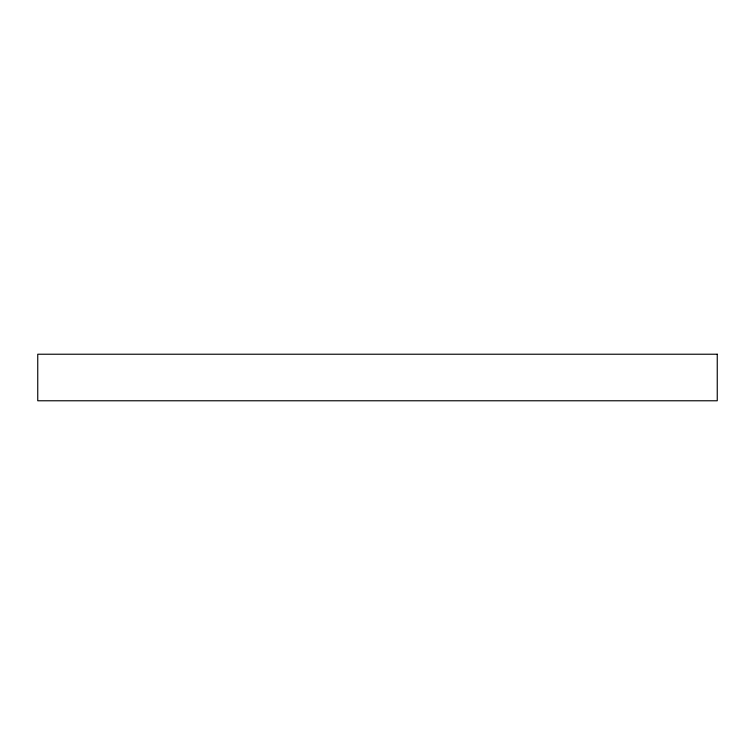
<?xml version="1.0" encoding="UTF-8"?>
<svg xmlns="http://www.w3.org/2000/svg" width="755" height="755" viewBox="0 0 755 755"><rect width="100%" height="100%" fill="white"/><g stroke="black" fill="none" stroke-linecap="round" stroke-linejoin="round"><path stroke-width="1.13" d="M717.25 354.227L37.75 354.227L37.75 400.773L717.25 400.773L717.25 354.227"/></g></svg>
